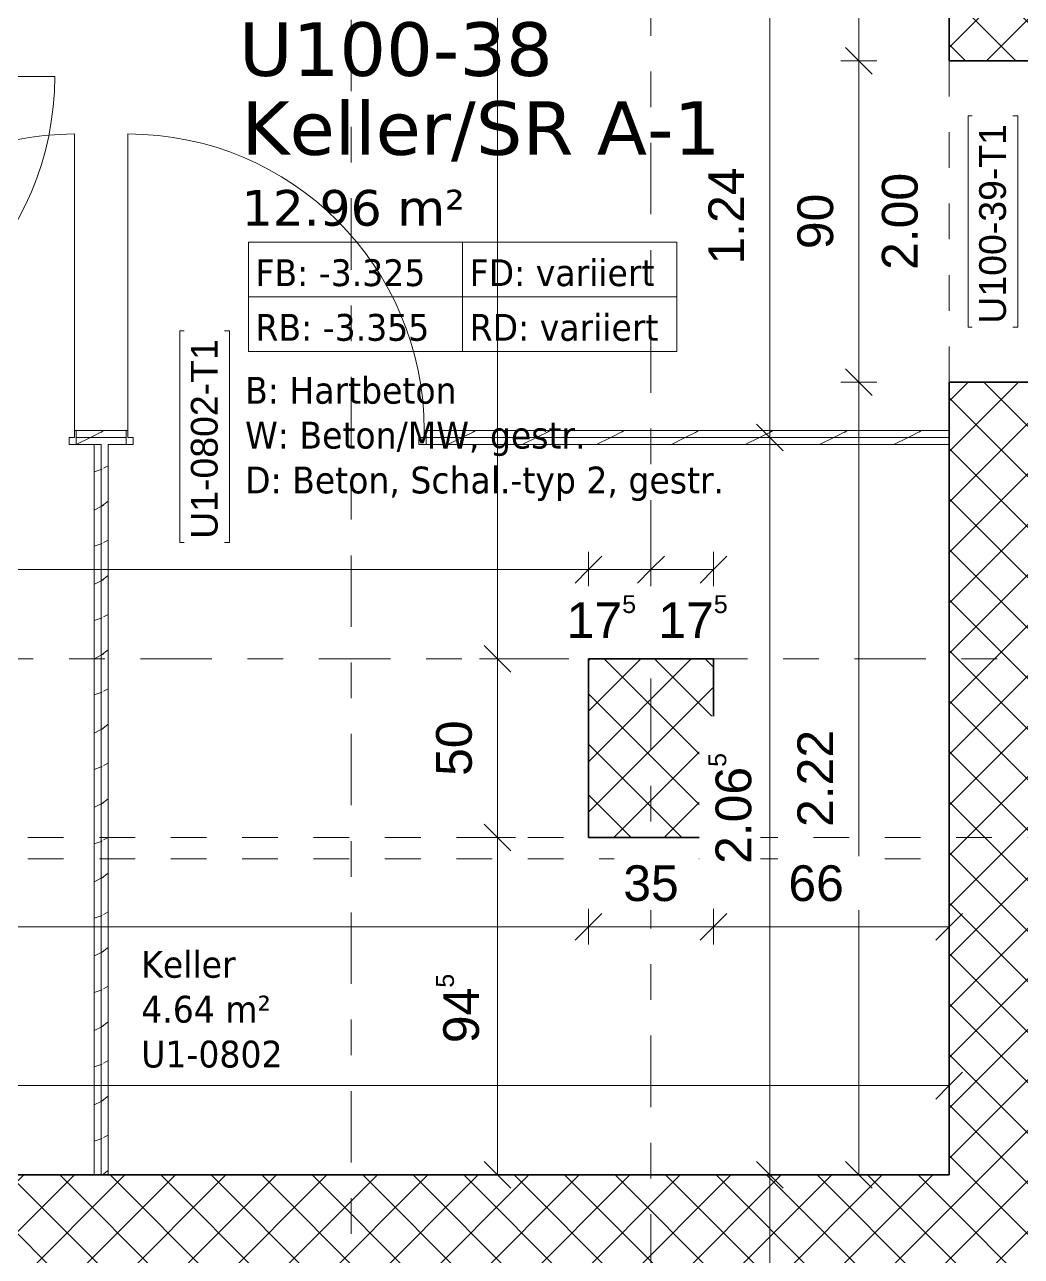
# Model space of a CAD drawing. Header units: metres. Extents: x -86 to 44, y -23 to 39.
# Drawn here: x -28.332 to -25.541, y 21.784 to 25.233 of the extents above; entities that cross this region are included whole.
import ezdxf

# ---------------------------------------------------------------- set-up
doc = ezdxf.new("R2010")
doc.units = ezdxf.units.M
for name, pattern in [('_Rasterlinie_', [0.375, 0.2, -0.05, 0.075, -0.05]), ('Strich Punkt fein', [0.2, 0.1, -0.05, 0, -0.05]), ('Strichpunkt - Fein', [0.2, 0.1, -0.05, 0, -0.05])]:
    doc.linetypes.add(name, pattern=pattern)
for name, color, linetype, lineweight in [('A-____-____-DIMS', 7, 'Continuous', 5), ('A-____-____-DIMS-50', 7, 'Continuous', 5), ('A-AREA-____-IDEN', 7, 'Continuous', 5), ('A-DOOR-____-IDEN', 7, 'Continuous', 5), ('A-DOOR-____-OTLN', 7, 'Continuous', 9), ('A-DOOR-FRAM-MCUT', 7, 'Continuous', 9), ('A-DOOR-OPNG-OTLN', 7, 'Continuous', 9), ('A-FLOR-____-OVHD', 7, 'Strichpunkt - Fein', 9), ('A-WALL-____-MCUT', 7, 'Continuous', 35), ('A-WALL-____-PATT', 7, 'Continuous', 35), ('A-WALL-FNSH-MCUT', 7, 'Continuous', 35), ('S-COLS-____-MCUT', 7, 'Continuous', 35), ('S-COLS-____-OTLN', 7, 'Continuous', 9), ('S-GRID-____-OTLN', 7, 'Continuous', 5)]:
    doc.layers.add(name, color=color, linetype=linetype, lineweight=lineweight)
doc.styles.add('Arial_1', font='arial.ttf', dxfattribs={"height": 0.1})
doc.styles.add('Arial_2', font='arial.ttf', dxfattribs={"height": 0.075})
doc.styles.add('Verdana_2', font='verdana.ttf', dxfattribs={"height": 0.1})
doc.styles.add('Verdana_3', font='verdana.ttf', dxfattribs={"width": 0.9, "height": 0.075})
doc.styles.add('Verdana_4', font='verdana.ttf', dxfattribs={"height": 0.15})
doc.dimstyles.new('Arial_2_00mm_fein', dxfattribs={"dimscale": 0.3048, "dimtxt": 0.102026, "dimasz": 0.246063, "dimexe": 0.164042, "dimexo": 0.0625, "dimgap": 0.123031, "dimtad": 1, "dimdec": 1, "dimlfac": 100, "dimrnd": 0.5, "dimdsep": 46, "dimtxsty": 'Arial_1', "dimblk1": 'OBLIQUE', "dimblk2": 'OBLIQUE', "dimsah": 1, "dimcen": 0.09, "dimazin": 0, "dimtfac": 1, "dimtdec": 4, "dimtix": 1, "dimtmove": 0, "dimatfit": 3, "dimfxl": 0.164042, "dimfxlon": 1, "dimtvp": 1, "dimtfill": 1, "dimtolj": 1, "dimtzin": 0, "dimarcsym": 2})
doc.dimstyles.new('Arial_2_00mm_fein_2', dxfattribs={"dimscale": 0.3048, "dimtxt": 0.102026, "dimasz": 0.246063, "dimexe": 0.164042, "dimexo": 0.0625, "dimgap": 0.123031, "dimtad": 1, "dimrnd": 0.005, "dimzin": 0, "dimdsep": 46, "dimtxsty": 'Arial_1', "dimblk1": 'OBLIQUE', "dimblk2": 'OBLIQUE', "dimsah": 1, "dimcen": 0.09, "dimazin": 0, "dimtfac": 1, "dimtdec": 4, "dimtix": 1, "dimtmove": 0, "dimatfit": 3, "dimfxl": 0.164042, "dimfxlon": 1, "dimtvp": 1, "dimtfill": 1, "dimtolj": 1, "dimtzin": 0, "dimarcsym": 2})
doc.dimstyles.new('SUB_Rohbau_fein', dxfattribs={"dimscale": 0.3048, "dimtxt": 0.102026, "dimasz": 0.246063, "dimexe": 0.164042, "dimexo": 0.0625, "dimgap": 0.123031, "dimtad": 1, "dimdec": 1, "dimlfac": 100, "dimrnd": 0.5, "dimdsep": 46, "dimtxsty": 'Arial_1', "dimblk1": 'OBLIQUE', "dimblk2": 'OBLIQUE', "dimsah": 1, "dimcen": 0.09, "dimazin": 0, "dimtfac": 1, "dimtdec": 4, "dimtix": 1, "dimtmove": 0, "dimatfit": 3, "dimfxl": 0.164042, "dimfxlon": 1, "dimtvp": 1, "dimtfill": 1, "dimtolj": 1, "dimtzin": 0, "dimarcsym": 2})
doc.dimstyles.new('SUB_Rohbau_fein_1', dxfattribs={"dimscale": 0.3048, "dimtxt": 0.102026, "dimasz": 0.246063, "dimexe": 0.164042, "dimexo": 0.0625, "dimgap": 0.123031, "dimtad": 1, "dimrnd": 0.005, "dimzin": 0, "dimdsep": 46, "dimtxsty": 'Arial_1', "dimblk1": 'OBLIQUE', "dimblk2": 'OBLIQUE', "dimsah": 1, "dimcen": 0.09, "dimazin": 0, "dimtfac": 1, "dimtdec": 4, "dimtix": 1, "dimtmove": 0, "dimatfit": 3, "dimfxl": 0.164042, "dimfxlon": 1, "dimtvp": 1, "dimtfill": 1, "dimtolj": 1, "dimtzin": 0, "dimarcsym": 2})
doc.dimstyles.new('SUB_Rohbau_fein_2', dxfattribs={"dimscale": 0.3048, "dimtxt": 0.102026, "dimasz": 0.246063, "dimexe": 0.164042, "dimexo": 0.0625, "dimgap": 0.123031, "dimtad": 1, "dimrnd": 0.005, "dimzin": 0, "dimdsep": 46, "dimtxsty": 'Arial_1', "dimblk1": 'OBLIQUE', "dimblk2": 'OBLIQUE', "dimsah": 1, "dimcen": 0.09, "dimazin": 0, "dimtfac": 1, "dimtdec": 4, "dimtix": 1, "dimtmove": 2, "dimatfit": 3, "dimfxl": 0.164042, "dimfxlon": 1, "dimtvp": 1, "dimtfill": 1, "dimtolj": 1, "dimtzin": 0, "dimarcsym": 2})
doc.dimstyles.new('SUB_Rohbau_fein_3', dxfattribs={"dimscale": 0.3048, "dimtxt": 0.102026, "dimasz": 0.246063, "dimexe": 0.164042, "dimexo": 0.0625, "dimgap": 0.123031, "dimtad": 1, "dimdec": 1, "dimlfac": 100, "dimrnd": 0.5, "dimdsep": 46, "dimtxsty": 'Arial_1', "dimblk1": 'OBLIQUE', "dimblk2": 'OBLIQUE', "dimsah": 1, "dimcen": 0.09, "dimazin": 0, "dimtfac": 1, "dimtdec": 4, "dimtix": 1, "dimtmove": 2, "dimatfit": 3, "dimfxl": 0.164042, "dimfxlon": 1, "dimtvp": 1, "dimtfill": 1, "dimtolj": 1, "dimtzin": 0, "dimarcsym": 2})
doc.dimstyles.new('SUB_Rohbau_fein_9', dxfattribs={"dimscale": 0.3048, "dimtxt": 0.102026, "dimasz": 0.246063, "dimexe": 0.164042, "dimexo": 0.0625, "dimgap": 0.123031, "dimtad": 1, "dimrnd": 0.005, "dimzin": 0, "dimdsep": 46, "dimtxsty": 'Arial_1', "dimblk1": 'OBLIQUE', "dimblk2": 'OBLIQUE', "dimsah": 1, "dimcen": 0.09, "dimazin": 0, "dimtfac": 1, "dimtdec": 4, "dimtix": 1, "dimtmove": 0, "dimatfit": 3, "dimfxl": 0.164042, "dimfxlon": 1, "dimtvp": 1, "dimtfill": 1, "dimtolj": 1, "dimtzin": 0, "dimarcsym": 2})
pattern_1 = [(45, (0, 0), (-0.07071068, 0.07071068), []), (135, (0, 0), (-0.07071068, -0.07071068), [])]
pattern_2 = [(216.87, (0.0833, 0.20825), (0.624749256, 0.416501116), [0.10412, -0.93712]), (206.565, (0.20825, 0.14578), (-0.20825414, -0.2082493), [0.23283, -0.23283]), (198.435, (0.20825, 0.04165), (-0.41650024, -0.20824584), [0.13171, -0.52684])]

# ---------------------------------------------------------------- blocks, each defined once
blk = doc.blocks.new('TU DF 1 - Rahmenstock - stumpf einschlagend - 800x1900 Kellerabteil-V76--01_UG_OK_FFB_AF')
at = {"layer": 'A-DOOR-FRAM-MCUT', "color": 253, "true_color": 0x999999}
for p, q in [((-0.42, 0.02), (-0.4, 0.02)), ((-0.42, -0.02), (-0.42, 0.02)), ((-0.4, 0.02), (-0.4, 0)), ((0.4, 0.02), (0.42, 0.02)), ((0.4, 0), (0.4, 0.02)), ((0.42, 0.02), (0.42, -0.02)), ((-0.415, -0.02), (-0.42, -0.02)), ((-0.415, 0), (-0.415, -0.02)), ((-0.4, 0), (-0.415, 0)), ((0.415, 0), (0.4, 0)), ((0.415, -0.02), (0.415, 0)), ((0.42, -0.02), (0.415, -0.02))]:
    blk.add_line(p, q, dxfattribs=at)
at = {"layer": 'A-DOOR-OPNG-OTLN', "color": 253, "true_color": 0x999999}
blk.add_line((0.415, -0.02), (0.415, -0.85), dxfattribs=at)
blk.add_arc((0.415, -0.02), 0.83, 180, 270, dxfattribs=at)
blk = doc.blocks.new('TU DF 1 - Rahmenstock - stumpf einschlagend - 800x1900 Kellerabteil-41621819--01_UG_OK_FFB_AF')
at = {"layer": 'A-DOOR-FRAM-MCUT', "color": 253, "true_color": 0x999999}
for p, q in [((-0.415, 0.02), (-0.42, 0.02)), ((-0.42, 0.02), (-0.42, -0.02)), ((-0.415, 0), (-0.415, 0.02)), ((-0.4, 0), (-0.415, 0)), ((-0.4, -0.02), (-0.4, 0)), ((0.415, 0), (0.4, 0)), ((0.4, 0), (0.4, -0.02)), ((0.42, 0.02), (0.415, 0.02)), ((0.415, 0.02), (0.415, 0)), ((0.42, -0.02), (0.42, 0.02)), ((-0.42, -0.02), (-0.4, -0.02)), ((0.4, -0.02), (0.42, -0.02))]:
    blk.add_line(p, q, dxfattribs=at)
at = {"layer": 'A-DOOR-OPNG-OTLN', "color": 253, "true_color": 0x999999}
blk.add_line((0.415, 0.02), (0.415, 0.85), dxfattribs=at)
blk.add_arc((0.415, 0.02), 0.83, 90, 180, dxfattribs=at)
blk = doc.blocks.new('StA_TU_HBR_1HDF - n_B_90x200-42359772--01_UG_OK_FFB_AF')
at = {"layer": 'A-DOOR-____-OTLN'}
for p, q in [((0.463, 0.197), (-0.463, 0.197)), ((-0.463, 0.197), (-0.463, 0.147)), ((0.463, 0.147), (0.463, 0.197)), ((-0.463, 0.147), (0.463, 0.147))]:
    blk.add_line(p, q, dxfattribs=at)
at = {"layer": 'A-DOOR-____-OTLN', "linetype": 'Strich Punkt fein'}
for p, q in [((-0.45, 0.125), (0.45, 0.125)), ((0.45, -0.125), (-0.45, -0.125))]:
    blk.add_line(p, q, dxfattribs=at)
at = {"layer": 'A-DOOR-FRAM-MCUT'}
for p, q in [((-0.47, 0.197), (-0.545, 0.197)), ((-0.545, 0.197), (-0.545, 0.125)), ((-0.47, 0.14), (-0.47, 0.197)), ((0.545, 0.197), (0.47, 0.197)), ((0.47, 0.197), (0.47, 0.14)), ((0.545, 0.125), (0.545, 0.197)), ((-0.45, 0.14), (-0.47, 0.14)), ((-0.45, 0.125), (-0.45, 0.14)), ((0.47, 0.14), (0.45, 0.14)), ((0.45, 0.14), (0.45, 0.125)), ((-0.545, 0.125), (-0.45, 0.125)), ((0.45, 0.125), (0.545, 0.125))]:
    blk.add_line(p, q, dxfattribs=at)
at = {"layer": 'A-DOOR-OPNG-OTLN'}
blk.add_line((-0.463, 1.123), (-0.463, 0.197), dxfattribs=at)
blk.add_arc((-0.463, 0.197), 0.926, 360, 90, dxfattribs=at)
blk = doc.blocks.new('Beschriftung_Räume-SUB - OK_varriert-31033571--01_UG_OK_FFB_AF')
at = {"layer": 'A-AREA-____-IDEN'}
for p, q in [((0, -0.01263), (0.024, -0.01263)), ((0, -0.018752), (0, -0.01263)), ((0.012, -0.01263), (0.012, -0.018752)), ((0.024, -0.01263), (0.024, -0.018752)), ((0, -0.015691), (0.024, -0.015691)), ((0.024, -0.018752), (0, -0.018752))]:
    blk.add_line(p, q, dxfattribs=at)
blk = doc.blocks.new('DIMBLOCK102--01_UG_OK_FFB_AF')
at = {"layer": 'A-____-____-DIMS-50'}
for p, q in [((-27.0079, 22.9566), (-27.0454, 22.9941)), ((-27.0079, 22.9566), (-27.0579, 22.9566)), ((-27.0079, 22.0116), (-27.0079, 22.9566)), ((-27.0079, 22.9566), (-26.9704, 22.9191)), ((-27.0079, 22.9566), (-26.9579, 22.9566)), ((-27.0079, 22.0116), (-27.0454, 22.0491)), ((-27.0079, 22.0116), (-27.0579, 22.0116)), ((-27.0079, 22.0116), (-26.9704, 21.9741)), ((-27.0079, 22.0116), (-26.9579, 22.0116))]:
    blk.add_line(p, q, dxfattribs=at)
at = {"layer": 'A-____-____-DIMS-50', "color": 0, "insert": (-27.1799, 22.3805), "char_height": 0.1, "width": 0.248525, "attachment_point": 1, "rotation": 90, "line_spacing_factor": 0.941778, "style": 'Arial_1', "bg_fill": 3, "box_fill_scale": 1.25, "bg_fill_color": 256, "bg_fill_true_color": 13158600, "bg_fill_transparency": 0}
blk.add_mtext('94\\A2\\H0.5x;\\S5^  ;\\H2x;', dxfattribs=at)
blk = doc.blocks.new('_Oblique')
at = {"color": 0, "linetype": 'ByBlock', "lineweight": -2}
blk.add_line((-0.5, -0.5), (0.5, 0.5), dxfattribs=at)
blk = doc.blocks.new('DIMBLOCK103--01_UG_OK_FFB_AF')
at = {"layer": 'A-____-____-DIMS-50'}
for p, q in [((-27.0079, 23.4566), (-27.0454, 23.4941)), ((-27.0079, 23.4566), (-27.0579, 23.4566)), ((-27.0079, 22.9566), (-27.0079, 23.4566)), ((-27.0079, 23.4566), (-26.9704, 23.4191)), ((-27.0079, 23.4566), (-26.9579, 23.4566)), ((-27.0079, 22.9566), (-27.0454, 22.9941)), ((-27.0079, 22.9566), (-27.0579, 22.9566)), ((-27.0079, 22.9566), (-26.9704, 22.9191)), ((-27.0079, 22.9566), (-26.9579, 22.9566))]:
    blk.add_line(p, q, dxfattribs=at)
at = {"layer": 'A-____-____-DIMS-50', "color": 0, "insert": (-27.1799, 23.129), "char_height": 0.1, "width": 0.186088, "attachment_point": 1, "rotation": 90, "line_spacing_factor": 0.941778, "style": 'Arial_1', "bg_fill": 3, "box_fill_scale": 1.25, "bg_fill_color": 256, "bg_fill_true_color": 13158600, "bg_fill_transparency": 0}
blk.add_mtext('50', dxfattribs=at)
blk = doc.blocks.new('DIMBLOCK104--01_UG_OK_FFB_AF')
at = {"layer": 'A-____-____-DIMS-50'}
for p, q in [((-27.0079, 28.9016), (-27.0454, 28.9391)), ((-27.0079, 28.9016), (-27.0579, 28.9016)), ((-27.0079, 23.4566), (-27.0079, 28.9016)), ((-27.0079, 28.9016), (-26.9704, 28.8641)), ((-27.0079, 28.9016), (-26.9579, 28.9016)), ((-27.0079, 23.4566), (-27.0454, 23.4941)), ((-27.0079, 23.4566), (-27.0579, 23.4566)), ((-27.0079, 23.4566), (-26.9704, 23.4191)), ((-27.0079, 23.4566), (-26.9579, 23.4566))]:
    blk.add_line(p, q, dxfattribs=at)
at = {"layer": 'A-____-____-DIMS-50', "color": 0, "insert": (-27.1799, 26.0174), "char_height": 0.1, "width": 0.388091, "attachment_point": 1, "rotation": 90, "line_spacing_factor": 0.941778, "style": 'Arial_1', "bg_fill": 3, "box_fill_scale": 1.25, "bg_fill_color": 256, "bg_fill_true_color": 13158600, "bg_fill_transparency": 0}
blk.add_mtext('5.44\\A2\\H0.5x;\\S5^  ;\\H2x;', dxfattribs=at)
blk = doc.blocks.new('DIMBLOCK108--01_UG_OK_FFB_AF')
at = {"layer": 'A-____-____-DIMS-50'}
for p, q in [((-25.9959, 28.9016), (-26.0334, 28.9391)), ((-25.9959, 28.9016), (-26.0459, 28.9016)), ((-25.9959, 28.9016), (-25.9959, 25.1316)), ((-25.9959, 28.9016), (-25.9584, 28.8641)), ((-25.9959, 28.9016), (-25.9459, 28.9016)), ((-25.9959, 25.1316), (-26.0334, 25.1691)), ((-25.9959, 25.1316), (-26.0459, 25.1316)), ((-25.9959, 25.1316), (-25.9584, 25.0941)), ((-25.9959, 25.1316), (-25.9459, 25.1316))]:
    blk.add_line(p, q, dxfattribs=at)
at = {"layer": 'A-____-____-DIMS-50', "color": 0, "insert": (-26.1679, 26.8809), "char_height": 0.1, "width": 0.325653, "attachment_point": 1, "rotation": 90, "line_spacing_factor": 0.941778, "style": 'Arial_1', "bg_fill": 3, "box_fill_scale": 1.25, "bg_fill_color": 256, "bg_fill_true_color": 13158600, "bg_fill_transparency": 0}
blk.add_mtext('3.77', dxfattribs=at)
blk = doc.blocks.new('DIMBLOCK109--01_UG_OK_FFB_AF')
at = {"layer": 'A-____-____-DIMS-50'}
for p, q in [((-25.9959, 25.1316), (-26.0334, 25.1691)), ((-25.9959, 25.1316), (-26.0459, 25.1316)), ((-25.9959, 25.1316), (-25.9959, 24.2316)), ((-25.9959, 25.1316), (-25.9584, 25.0941)), ((-25.9959, 25.1316), (-25.9459, 25.1316)), ((-25.9959, 24.2316), (-26.0334, 24.2691)), ((-25.9959, 24.2316), (-26.0459, 24.2316)), ((-25.9959, 24.2316), (-25.9584, 24.1941)), ((-25.9959, 24.2316), (-25.9459, 24.2316))]:
    blk.add_line(p, q, dxfattribs=at)
at = {"layer": 'A-____-____-DIMS-50', "color": 0, "char_height": 0.1, "attachment_point": 1, "rotation": 90, "line_spacing_factor": 0.941778, "style": 'Arial_1', "bg_fill": 3, "box_fill_scale": 1.25, "bg_fill_color": 256, "bg_fill_true_color": 13158600, "bg_fill_transparency": 0}
for s, insert, width in [('2.00', (-25.9313, 24.5459), 0.325653), ('90', (-26.1679, 24.604), 0.186088)]:
    blk.add_mtext(s, dxfattribs=dict(at, insert=insert, width=width))
blk = doc.blocks.new('DIMBLOCK110--01_UG_OK_FFB_AF')
at = {"layer": 'A-____-____-DIMS-50'}
for p, q in [((-25.9959, 24.2316), (-26.0334, 24.2691)), ((-25.9959, 24.2316), (-26.0459, 24.2316)), ((-25.9959, 24.2316), (-25.9959, 22.0116)), ((-25.9959, 24.2316), (-25.9584, 24.1941)), ((-25.9959, 24.2316), (-25.9459, 24.2316)), ((-25.9959, 22.0116), (-26.0334, 22.0491)), ((-25.9959, 22.0116), (-26.0459, 22.0116)), ((-25.9959, 22.0116), (-25.9584, 21.9741)), ((-25.9959, 22.0116), (-25.9459, 22.0116))]:
    blk.add_line(p, q, dxfattribs=at)
at = {"layer": 'A-____-____-DIMS-50', "color": 0, "insert": (-26.1679, 22.9859), "char_height": 0.1, "width": 0.325653, "attachment_point": 1, "rotation": 90, "line_spacing_factor": 0.941778, "style": 'Arial_1', "bg_fill": 3, "box_fill_scale": 1.25, "bg_fill_color": 256, "bg_fill_true_color": 13158600, "bg_fill_transparency": 0}
blk.add_mtext('2.22', dxfattribs=at)
blk = doc.blocks.new('DIMBLOCK113--01_UG_OK_FFB_AF')
at = {"layer": 'A-____-____-DIMS-50'}
for p, q in [((-30.923, 22.7066), (-30.923, 22.7566)), ((-30.923, 22.7066), (-30.8855, 22.7441)), ((-26.753, 22.7066), (-26.753, 22.7566)), ((-26.753, 22.7066), (-26.7155, 22.7441)), ((-30.923, 22.7066), (-30.9605, 22.6691)), ((-30.923, 22.7066), (-26.753, 22.7066)), ((-30.923, 22.7066), (-30.923, 22.6566)), ((-26.753, 22.7066), (-26.7905, 22.6691)), ((-26.753, 22.7066), (-26.753, 22.6566))]:
    blk.add_line(p, q, dxfattribs=at)
at = {"layer": 'A-____-____-DIMS-50', "color": 0, "insert": (-29.1704, 22.8786), "char_height": 0.1, "width": 0.325653, "attachment_point": 1, "line_spacing_factor": 0.941778, "style": 'Arial_1', "bg_fill": 3, "box_fill_scale": 1.25, "bg_fill_color": 256, "bg_fill_true_color": 13158600, "bg_fill_transparency": 0}
blk.add_mtext('4.17', dxfattribs=at)
blk = doc.blocks.new('DIMBLOCK114--01_UG_OK_FFB_AF')
at = {"layer": 'A-____-____-DIMS-50'}
for p, q in [((-26.753, 22.7066), (-26.753, 22.7566)), ((-26.753, 22.7066), (-26.7155, 22.7441)), ((-26.403, 22.7066), (-26.403, 22.7566)), ((-26.403, 22.7066), (-26.3655, 22.7441)), ((-26.753, 22.7066), (-26.7905, 22.6691)), ((-26.753, 22.7066), (-26.403, 22.7066)), ((-26.753, 22.7066), (-26.753, 22.6566)), ((-26.403, 22.7066), (-26.4405, 22.6691)), ((-26.403, 22.7066), (-26.403, 22.6566))]:
    blk.add_line(p, q, dxfattribs=at)
at = {"layer": 'A-____-____-DIMS-50', "color": 0, "insert": (-26.6556, 22.8786), "char_height": 0.1, "width": 0.186088, "attachment_point": 1, "line_spacing_factor": 0.941778, "style": 'Arial_1', "bg_fill": 3, "box_fill_scale": 1.25, "bg_fill_color": 256, "bg_fill_true_color": 13158600, "bg_fill_transparency": 0}
blk.add_mtext('35', dxfattribs=at)
blk = doc.blocks.new('DIMBLOCK115--01_UG_OK_FFB_AF')
at = {"layer": 'A-____-____-DIMS-50'}
for p, q in [((-26.403, 22.7066), (-26.403, 22.7566)), ((-26.403, 22.7066), (-26.3655, 22.7441)), ((-25.743, 22.7066), (-25.743, 22.7566)), ((-25.743, 22.7066), (-25.7055, 22.7441)), ((-26.403, 22.7066), (-26.4405, 22.6691)), ((-26.403, 22.7066), (-25.743, 22.7066)), ((-26.403, 22.7066), (-26.403, 22.6566)), ((-25.743, 22.7066), (-25.7805, 22.6691)), ((-25.743, 22.7066), (-25.743, 22.6566))]:
    blk.add_line(p, q, dxfattribs=at)
at = {"layer": 'A-____-____-DIMS-50', "color": 0, "insert": (-26.1932, 22.8786), "char_height": 0.1, "width": 0.186088, "attachment_point": 1, "line_spacing_factor": 0.941778, "style": 'Arial_1', "bg_fill": 3, "box_fill_scale": 1.25, "bg_fill_color": 256, "bg_fill_true_color": 13158600, "bg_fill_transparency": 0}
blk.add_mtext('66', dxfattribs=at)
blk = doc.blocks.new('DIMBLOCK116--01_UG_OK_FFB_AF')
at = {"layer": 'A-____-____-DIMS-50'}
for p, q in [((-32.408, 22.2616), (-32.408, 22.3116)), ((-32.408, 22.2616), (-32.3705, 22.2991)), ((-25.743, 22.2616), (-25.743, 22.3116)), ((-25.743, 22.2616), (-25.7055, 22.2991)), ((-32.408, 22.2616), (-32.4455, 22.2241)), ((-32.408, 22.2616), (-25.743, 22.2616)), ((-32.408, 22.2616), (-32.408, 22.2116)), ((-25.743, 22.2616), (-25.7805, 22.2241)), ((-25.743, 22.2616), (-25.743, 22.2116))]:
    blk.add_line(p, q, dxfattribs=at)
at = {"layer": 'A-____-____-DIMS-50', "color": 0, "insert": (-29.2372, 22.4336), "char_height": 0.1, "width": 0.388091, "attachment_point": 1, "line_spacing_factor": 0.941778, "style": 'Arial_1', "bg_fill": 3, "box_fill_scale": 1.25, "bg_fill_color": 256, "bg_fill_true_color": 13158600, "bg_fill_transparency": 0}
blk.add_mtext('6.66\\A2\\H0.5x;\\S5^  ;\\H2x;', dxfattribs=at)
blk = doc.blocks.new('DIMBLOCK1708--01_UG_OK_FFB_AF')
at = {"layer": 'A-____-____-DIMS-50'}
for p, q in [((-26.2451, 25.3166), (-26.2826, 25.3541)), ((-26.2451, 25.3166), (-26.2951, 25.3166)), ((-26.2451, 25.3166), (-26.2451, 24.0766)), ((-26.2451, 25.3166), (-26.2076, 25.2791)), ((-26.2451, 25.3166), (-26.1951, 25.3166)), ((-26.2451, 24.0766), (-26.2826, 24.1141)), ((-26.2451, 24.0766), (-26.2951, 24.0766)), ((-26.2451, 24.0766), (-26.2076, 24.0391)), ((-26.2451, 24.0766), (-26.1951, 24.0766))]:
    blk.add_line(p, q, dxfattribs=at)
at = {"layer": 'A-____-____-DIMS-50', "color": 0, "insert": (-26.4172, 24.5609), "char_height": 0.1, "width": 0.325653, "attachment_point": 1, "rotation": 90, "line_spacing_factor": 0.941778, "style": 'Arial_1', "bg_fill": 3, "box_fill_scale": 1.25, "bg_fill_color": 256, "bg_fill_true_color": 13158600, "bg_fill_transparency": 0}
blk.add_mtext('1.24', dxfattribs=at)
blk = doc.blocks.new('DIMBLOCK1709--01_UG_OK_FFB_AF')
at = {"layer": 'A-____-____-DIMS-50'}
for p, q in [((-26.2451, 24.0766), (-26.2826, 24.1141)), ((-26.2451, 24.0766), (-26.2951, 24.0766)), ((-26.2451, 24.0766), (-26.2451, 22.0116)), ((-26.2451, 24.0766), (-26.2076, 24.0391)), ((-26.2451, 24.0766), (-26.1951, 24.0766)), ((-26.2451, 22.0116), (-26.2826, 22.0491)), ((-26.2451, 22.0116), (-26.2951, 22.0116)), ((-26.2451, 22.0116), (-26.2076, 21.9741)), ((-26.2451, 22.0116), (-26.1951, 22.0116))]:
    blk.add_line(p, q, dxfattribs=at)
at = {"layer": 'A-____-____-DIMS-50', "color": 0, "insert": (-26.4172, 22.8824), "char_height": 0.1, "width": 0.388091, "attachment_point": 1, "rotation": 90, "line_spacing_factor": 0.941778, "style": 'Arial_1', "bg_fill": 3, "box_fill_scale": 1.25, "bg_fill_color": 256, "bg_fill_true_color": 13158600, "bg_fill_transparency": 0}
blk.add_mtext('2.06\\A2\\H0.5x;\\S5^  ;\\H2x;', dxfattribs=at)
blk = doc.blocks.new('DIMBLOCK1710--01_UG_OK_FFB_AF')
at = {"layer": 'A-____-____-DIMS-50'}
for p, q in [((-26.2451, 22.0116), (-26.2826, 22.0491)), ((-26.2451, 22.0116), (-26.2951, 22.0116)), ((-26.2451, 22.0116), (-26.2451, 19.6916)), ((-26.2451, 22.0116), (-26.2076, 21.9741)), ((-26.2451, 22.0116), (-26.1951, 22.0116)), ((-26.2451, 19.6916), (-26.2826, 19.7291)), ((-26.2451, 19.6916), (-26.2951, 19.6916)), ((-26.2451, 19.6916), (-26.2076, 19.6541)), ((-26.2451, 19.6916), (-26.1951, 19.6916))]:
    blk.add_line(p, q, dxfattribs=at)
at = {"layer": 'A-____-____-DIMS-50', "color": 0, "insert": (-26.4172, 20.7718), "char_height": 0.1, "width": 0.325653, "attachment_point": 1, "rotation": 90, "line_spacing_factor": 0.941778, "style": 'Arial_1', "bg_fill": 3, "box_fill_scale": 1.25, "bg_fill_color": 256, "bg_fill_true_color": 13158600, "bg_fill_transparency": 0}
blk.add_mtext('2.32', dxfattribs=at)
blk = doc.blocks.new('DIMBLOCK1987--01_UG_OK_FFB_AF')
at = {"layer": 'A-____-____-DIMS-50'}
for p, q in [((-30.923, 23.7066), (-30.923, 23.7566)), ((-30.923, 23.7066), (-30.8855, 23.7441)), ((-26.753, 23.7066), (-26.753, 23.7566)), ((-26.753, 23.7066), (-26.7155, 23.7441)), ((-30.923, 23.7066), (-30.9605, 23.6691)), ((-30.923, 23.7066), (-26.753, 23.7066)), ((-30.923, 23.7066), (-30.923, 23.6566)), ((-26.753, 23.7066), (-26.7905, 23.6691)), ((-26.753, 23.7066), (-26.753, 23.6566))]:
    blk.add_line(p, q, dxfattribs=at)
at = {"layer": 'A-____-____-DIMS-50', "color": 0, "insert": (-28.9737, 23.8786), "char_height": 0.1, "width": 0.325653, "attachment_point": 1, "line_spacing_factor": 0.941778, "style": 'Arial_1', "bg_fill": 3, "box_fill_scale": 1.25, "bg_fill_color": 256, "bg_fill_true_color": 13158600, "bg_fill_transparency": 0}
blk.add_mtext('4.17', dxfattribs=at)
blk = doc.blocks.new('DIMBLOCK1988--01_UG_OK_FFB_AF')
at = {"layer": 'A-____-____-DIMS-50'}
for p, q in [((-26.753, 23.7066), (-26.753, 23.7566)), ((-26.753, 23.7066), (-26.7155, 23.7441)), ((-26.578, 23.7066), (-26.578, 23.7566)), ((-26.578, 23.7066), (-26.5405, 23.7441)), ((-26.753, 23.7066), (-26.7905, 23.6691)), ((-26.753, 23.7066), (-26.578, 23.7066)), ((-26.753, 23.7066), (-26.753, 23.6566)), ((-26.578, 23.7066), (-26.6155, 23.6691)), ((-26.578, 23.7066), (-26.578, 23.6566))]:
    blk.add_line(p, q, dxfattribs=at)
at = {"layer": 'A-____-____-DIMS-50', "color": 0, "insert": (-26.8141, 23.6351), "char_height": 0.1, "width": 0.248525, "attachment_point": 1, "line_spacing_factor": 0.941778, "style": 'Arial_1', "bg_fill": 3, "box_fill_scale": 1.25, "bg_fill_color": 256, "bg_fill_true_color": 13158600, "bg_fill_transparency": 0}
blk.add_mtext('17\\A2\\H0.5x;\\S5^  ;\\H2x;', dxfattribs=at)
blk = doc.blocks.new('DIMBLOCK1989--01_UG_OK_FFB_AF')
at = {"layer": 'A-____-____-DIMS-50'}
for p, q in [((-26.578, 23.7066), (-26.578, 23.7566)), ((-26.578, 23.7066), (-26.5405, 23.7441)), ((-26.403, 23.7066), (-26.403, 23.7566)), ((-26.403, 23.7066), (-26.3655, 23.7441)), ((-26.578, 23.7066), (-26.6155, 23.6691)), ((-26.578, 23.7066), (-26.403, 23.7066)), ((-26.578, 23.7066), (-26.578, 23.6566)), ((-26.403, 23.7066), (-26.4405, 23.6691)), ((-26.403, 23.7066), (-26.403, 23.6566))]:
    blk.add_line(p, q, dxfattribs=at)
at = {"layer": 'A-____-____-DIMS-50', "color": 0, "insert": (-26.5575, 23.6351), "char_height": 0.1, "width": 0.248525, "attachment_point": 1, "line_spacing_factor": 0.941778, "style": 'Arial_1', "bg_fill": 3, "box_fill_scale": 1.25, "bg_fill_color": 256, "bg_fill_true_color": 13158600, "bg_fill_transparency": 0}
blk.add_mtext('17\\A2\\H0.5x;\\S5^  ;\\H2x;', dxfattribs=at)

msp = doc.modelspace()

# ---------------------------------------------------------------- hatches: boundary and pattern name
at = {"layer": 'A-WALL-____-PATT', "lineweight": 9}
h = msp.add_hatch(dxfattribs=at)
h.set_pattern_fill('FP_1', color=256, style=0, pattern_type=2)
h.set_pattern_definition(pattern_1)
h.paths.add_polyline_path([(-25.493, 21.7116), (-25.493, 24.2316), (-25.743, 24.2316), (-25.743, 21.7116)])
h.paths.add_polyline_path([(-25.743, 25.1316), (-25.493, 25.1316), (-25.493, 29.8016), (-25.743, 29.8016), (-25.743, 25.1871)])
at = {"layer": 'A-WALL-____-PATT', "lineweight": 9, "true_color": 0xc3b7ad}
h = msp.add_hatch(dxfattribs=at)
h.set_pattern_fill('FP_4', color=9, style=0, pattern_type=2)
h.set_pattern_definition(pattern_2)
h.paths.add_polyline_path([(-26.1, 24.0766), (-25.743, 24.0766), (-25.743, 24.0966), (-27.208, 24.0966), (-27.208, 24.0766), (-26.3792, 24.0766)])
h.paths.add_polyline_path([(-28.048, 24.0766), (-28.048, 24.0966), (-28.188, 24.0966), (-28.188, 24.0766), (-28.0682, 24.0766)])
h.paths.add_polyline_path([(-29.028, 24.0766), (-29.028, 24.0966), (-29.078, 24.0966), (-29.078, 24.0766)])
h = msp.add_hatch(dxfattribs=at)
h.set_pattern_fill('FP_4', color=9, style=0, pattern_type=2)
h.set_pattern_definition(pattern_2)
h.paths.add_polyline_path([(-27.208, 24.0566), (-25.743, 24.0566), (-25.743, 24.0766), (-27.208, 24.0766)])
h.paths.add_polyline_path([(-28.138, 24.0566), (-28.048, 24.0566), (-28.048, 24.0766), (-28.188, 24.0766), (-28.188, 24.0566)])
h.paths.add_polyline_path([(-29.0675, 24.0566), (-29.028, 24.0566), (-29.028, 24.0766), (-29.078, 24.0766), (-29.078, 24.0566)])
h = msp.add_hatch(dxfattribs=at)
h.set_pattern_fill('FP_4', color=9, style=0, pattern_type=2)
h.set_pattern_definition(pattern_2)
h.paths.add_polyline_path([(-28.138, 22.0116), (-28.118, 22.0116), (-28.118, 24.0566), (-28.138, 24.0566), (-28.138, 22.0224)])
h = msp.add_hatch(dxfattribs=at)
h.set_pattern_fill('FP_4', color=9, style=0, pattern_type=2)
h.set_pattern_definition(pattern_2)
h.paths.add_polyline_path([(-28.098, 22.0116), (-28.098, 24.0566), (-28.118, 24.0566), (-28.118, 22.0116)])
at = {"layer": 'A-WALL-____-PATT', "lineweight": 9}
h = msp.add_hatch(dxfattribs=at)
h.set_pattern_fill('FP_1', color=256, style=0, pattern_type=2)
h.set_pattern_definition(pattern_1)
h.paths.add_polyline_path([(-25.743, 21.7116), (-25.743, 22.0116), (-32.408, 22.0116), (-32.408, 21.7116), (-25.793, 21.7116)])
at = {"layer": 'S-COLS-____-OTLN'}
h = msp.add_hatch(dxfattribs=at)
h.set_pattern_fill('FP_1', color=256, style=0, pattern_type=2)
h.set_pattern_definition(pattern_1)
h.paths.add_polyline_path([(-26.753, 22.9566), (-26.403, 22.9566), (-26.403, 23.4566), (-26.753, 23.4566), (-26.753, 23.1566)])

# ---------------------------------------------------------------- linework, layer by layer
at = {"layer": 'A-DOOR-____-IDEN', "flags": 128}
msp.add_lwpolyline([(-25.6898, 24.3855), (-25.6898, 24.9775), (-25.5508, 24.9775), (-25.5508, 24.3855)], close=True, dxfattribs=at)
at = {"layer": 'A-FLOR-____-OVHD'}
for p, q in [((-30.923, 22.9566), (-3.803, 22.9566)), ((-30.923, 22.8966), (-25.743, 22.8966))]:
    msp.add_line(p, q, dxfattribs=at)
at = {"layer": 'A-WALL-____-MCUT'}
for p, q in [((-25.743, 28.9016), (-25.743, 25.1316)), ((-25.743, 25.1316), (-25.493, 25.1316)), ((-25.493, 24.2316), (-25.743, 24.2316)), ((-25.743, 24.2316), (-25.743, 22.0116)), ((-25.743, 22.0116), (-32.408, 22.0116))]:
    msp.add_line(p, q, dxfattribs=at)
at = {"layer": 'A-WALL-____-MCUT', "color": 253, "lineweight": 9, "true_color": 0x999999}
for p, q in [((-28.048, 24.0766), (-28.188, 24.0766)), ((-25.743, 24.0766), (-27.208, 24.0766)), ((-28.118, 24.0566), (-28.138, 24.0566)), ((-28.118, 22.0116), (-28.118, 24.0566))]:
    msp.add_line(p, q, dxfattribs=at)
at = {"layer": 'A-WALL-FNSH-MCUT', "color": 253, "lineweight": 9, "true_color": 0x999999}
for p, q in [((-28.048, 24.0966), (-28.188, 24.0966)), ((-28.188, 24.0966), (-28.188, 24.0566)), ((-28.048, 24.0566), (-28.048, 24.0966)), ((-25.743, 24.0966), (-27.208, 24.0966)), ((-27.208, 24.0966), (-27.208, 24.0566)), ((-28.188, 24.0566), (-28.138, 24.0566)), ((-28.138, 24.0566), (-28.138, 22.0116)), ((-28.098, 24.0566), (-28.048, 24.0566)), ((-28.098, 22.0116), (-28.098, 24.0566)), ((-27.208, 24.0566), (-25.743, 24.0566))]:
    msp.add_line(p, q, dxfattribs=at)
at = {"layer": 'S-COLS-____-MCUT'}
for p, q in [((-26.403, 23.4566), (-26.753, 23.4566)), ((-26.753, 23.4566), (-26.753, 22.9566)), ((-26.403, 22.9566), (-26.403, 23.4566)), ((-26.753, 22.9566), (-26.403, 22.9566))]:
    msp.add_line(p, q, dxfattribs=at)
at = {"layer": 'S-GRID-____-OTLN', "color": 8, "linetype": '_Rasterlinie_', "true_color": 0x808080}
for p, q in [((-26.578, 35.9016), (-26.578, 15.5711)), ((-27.418, -3.9534), (-27.418, 34.9016)), ((-33.508, 23.4566), (28.7515, 23.4566))]:
    msp.add_line(p, q, dxfattribs=at)

# ---------------------------------------------------------------- block references
at = {"layer": 'A-AREA-____-IDEN', "xscale": 49.99999999999998, "yscale": 49.99999999999998, "zscale": 49.99999999999998}
msp.add_blockref('Beschriftung_Räume-SUB - OK_varriert-31033571--01_UG_OK_FFB_AF', (-27.7055, 25.2551), dxfattribs=at)
at = {"layer": 'A-DOOR-____-OTLN', "rotation": 269.9999999999988}
msp.add_blockref('StA_TU_HBR_1HDF - n_B_90x200-42359772--01_UG_OK_FFB_AF', (-25.618, 24.6816), dxfattribs=at)
at = {"layer": 'A-DOOR-____-OTLN', "color": 253, "true_color": 0x999999}
for p, rotation in [((-29.098, 24.6728), 90.0000000000001), ((-27.628, 24.0766), 180)]:
    msp.add_blockref('TU DF 1 - Rahmenstock - stumpf einschlagend - 800x1900 Kellerabteil-V76--01_UG_OK_FFB_AF', p, dxfattribs=dict(at, rotation=rotation))
msp.add_blockref('TU DF 1 - Rahmenstock - stumpf einschlagend - 800x1900 Kellerabteil-41621819--01_UG_OK_FFB_AF', (-28.608, 24.0766), dxfattribs=at)

# ---------------------------------------------------------------- texts
at = {"layer": 'A-AREA-____-IDEN', "attachment_point": 1}
for s, insert, char_height, width, style in [('U100-38', (-27.7323, 25.2394), 0.15, 1.074261, 'Verdana_4'), ('Keller/SR A-1', (-27.7251, 25.0183), 0.15, 1.675527, 'Verdana_4'), ('12.96 m²', (-27.7247, 24.7698), 0.1, 0.817721, 'Verdana_2'), ('FB: -3.325', (-27.6859, 24.5757), 0.075, 0.624114, 'Verdana_3'), ('FD: variiert', (-27.0859, 24.5757), 0.075, 0.667405, 'Verdana_3'), ('RB: -3.355', (-27.6859, 24.4226), 0.075, 0.638544, 'Verdana_3'), ('RD: variiert', (-27.0859, 24.4226), 0.075, 0.681835, 'Verdana_3'), ('B: Hartbeton', (-27.7148, 24.2464), 0.075, 0.753987, 'Verdana_3'), ('W: Beton/MW, gestr.', (-27.7148, 24.1207), 0.075, 1.237405, 'Verdana_3'), ('D: Beton, Schal.-typ 2, gestr.', (-27.7148, 23.9951), 0.075, 1.73886, 'Verdana_3')]:
    msp.add_mtext(s, dxfattribs=dict(at, insert=insert, char_height=char_height, width=width, style=style))
at = {"layer": 'A-AREA-____-IDEN', "color": 8, "true_color": 0x808080, "char_height": 0.075, "attachment_point": 1, "style": 'Verdana_3'}
for s, insert, width in [('Keller', (-28.0057, 22.6389), 0.331899), ('4.64 m²', (-28.0057, 22.5132), 0.472595), ('U1-0802', (-28.0057, 22.3875), 0.497848)]:
    msp.add_mtext(s, dxfattribs=dict(at, insert=insert, width=width))

# ---------------------------------------------------------------- dimensions: what is measured, and where the dimension line sits
at = {"layer": 'A-____-____-DIMS'}
dim = msp.add_linear_dim(base=(-25.9959, 25.1316), p1=(-25.9459, 28.9016), p2=(-25.9459, 25.1316), angle=90, dimstyle='Arial_2_00mm_fein_2', override={"dimpost": '<>', "dimfxl": 3.769996}, dxfattribs=at)
dim.commit()
dim.dimension.update_dxf_attribs({"geometry": 'DIMBLOCK108--01_UG_OK_FFB_AF', "text_midpoint": (-26.0845, 27.0166)})

# ---------------------------------------------------------------- next in the draw order: texts
at = {"layer": 'A-DOOR-____-IDEN', "insert": (-25.6589, 24.3955), "char_height": 0.075, "width": 0.689451, "attachment_point": 1, "rotation": 90, "style": 'Arial_2', "bg_fill": 3, "box_fill_scale": 1.25, "bg_fill_color": 256, "bg_fill_true_color": 13158600, "bg_fill_transparency": 0}
msp.add_mtext('U100-39-T1', dxfattribs=at)

# ---------------------------------------------------------------- next in the draw order: dimensions: what is measured, and where the dimension line sits
at = {"layer": 'A-____-____-DIMS'}
for base, p1, p2, text, dimstyle, override, picture, middle in [((-25.9959, 24.2316), (-25.9459, 25.1316), (-25.9459, 24.2316), '<>\\X2.00', 'Arial_2_00mm_fein', {"dimpost": '<>', "dimfxl": 0.9}, 'DIMBLOCK109--01_UG_OK_FFB_AF', (-25.9959, 24.6816)), ((-27.0079, 22.9566), (-27.0579, 22.0116), (-26.9579, 22.9566), '\\A1;94\\Q;{\\A1;{\\H0.5x;\\S5^ ;}}', 'SUB_Rohbau_fein', {"dimpost": '<>', "dimfxl": 0.950281}, 'DIMBLOCK102--01_UG_OK_FFB_AF', (-27.0965, 22.4841))]:
    dim = msp.add_linear_dim(base=base, p1=p1, p2=p2, angle=90, text=text, dimstyle=dimstyle, override=override, dxfattribs=at)
    dim.commit()
    dim.dimension.update_dxf_attribs({"geometry": picture, "text_midpoint": middle})

# ---------------------------------------------------------------- next in the draw order: dimensions: what is measured, and where the dimension line sits
for base, p1, p2, dimstyle, override, picture, middle in [((-25.9959, 22.0116), (-25.9459, 24.2316), (-25.9459, 22.0116), 'Arial_2_00mm_fein_2', {"dimpost": '<>', "dimfxl": 2.220004}, 'DIMBLOCK110--01_UG_OK_FFB_AF', (-26.0836, 23.1216)), ((-27.0079, 23.4566), (-26.9579, 22.9566), (-26.9579, 23.4566), 'SUB_Rohbau_fein', {"dimpost": '<>', "dimfxl": 0.5}, 'DIMBLOCK103--01_UG_OK_FFB_AF', (-27.0965, 23.2066))]:
    dim = msp.add_linear_dim(base=base, p1=p1, p2=p2, angle=90, dimstyle=dimstyle, override=override, dxfattribs=at)
    dim.commit()
    dim.dimension.update_dxf_attribs({"geometry": picture, "text_midpoint": middle})

# ---------------------------------------------------------------- next in the draw order: dimensions: what is measured, and where the dimension line sits
dim = msp.add_linear_dim(base=(-27.0079, 28.9016), p1=(-26.9579, 23.4566), p2=(-26.9579, 28.9016), angle=90, text='\\A1;5.44\\Q;{\\A1;{\\H0.5x;\\S5^ ;}}', dimstyle='SUB_Rohbau_fein_1', override={"dimpost": '<>', "dimfxl": 5.444996}, dxfattribs=at)
dim.commit()
dim.dimension.update_dxf_attribs({"geometry": 'DIMBLOCK104--01_UG_OK_FFB_AF', "text_midpoint": (-27.0963, 26.1791)})
dim = msp.add_linear_dim(base=(-26.2451, 24.0766), p1=(-26.1951, 25.3166), p2=(-26.1951, 24.0766), angle=90, dimstyle='SUB_Rohbau_fein_9', override={"dimpost": '<>', "dimfxl": 1.24}, dxfattribs=at)
dim.commit()
dim.dimension.update_dxf_attribs({"geometry": 'DIMBLOCK1708--01_UG_OK_FFB_AF', "text_midpoint": (-26.3328, 24.6966)})
dim = msp.add_linear_dim(base=(-26.753, 22.7066), p1=(-30.923, 22.7566), p2=(-26.753, 22.7566), dimstyle='SUB_Rohbau_fein_2', override={"dimpost": '<>', "dimfxl": 4.17}, dxfattribs=at)
dim.commit()
dim.dimension.update_dxf_attribs({"geometry": 'DIMBLOCK113--01_UG_OK_FFB_AF', "text_midpoint": (-29.0075, 22.8119), "dimtype": 160})
dim = msp.add_linear_dim(base=(-25.743, 22.2616), p1=(-32.408, 22.3116), p2=(-25.743, 22.3116), text='\\A1;6.66\\Q;{\\A1;{\\H0.5x;\\S5^ ;}}', dimstyle='SUB_Rohbau_fein_1', override={"dimpost": '<>', "dimfxl": 6.665}, dxfattribs=at)
dim.commit()
dim.dimension.update_dxf_attribs({"geometry": 'DIMBLOCK116--01_UG_OK_FFB_AF', "text_midpoint": (-29.0755, 22.3501)})

# ---------------------------------------------------------------- next in the draw order: dimensions: what is measured, and where the dimension line sits
for base, p1, p2, dimstyle, override, picture, middle in [((-26.753, 23.7066), (-30.923, 23.6566), (-26.753, 23.6566), 'SUB_Rohbau_fein_9', {"dimpost": '<>', "dimfxl": 4.17}, 'DIMBLOCK1987--01_UG_OK_FFB_AF', (-28.838, 23.7943)), ((-26.403, 22.7066), (-26.753, 22.7566), (-26.403, 22.7566), 'SUB_Rohbau_fein', {"dimpost": '<>', "dimfxl": 0.35}, 'DIMBLOCK114--01_UG_OK_FFB_AF', (-26.578, 22.7952))]:
    dim = msp.add_linear_dim(base=base, p1=p1, p2=p2, dimstyle=dimstyle, override=override, dxfattribs=at)
    dim.commit()
    dim.dimension.update_dxf_attribs({"geometry": picture, "text_midpoint": middle})

# ---------------------------------------------------------------- next in the draw order: linework, layer by layer
at = {"layer": 'A-DOOR-____-IDEN', "flags": 128}
msp.add_lwpolyline([(-27.8976, 23.7829), (-27.8976, 24.3749), (-27.7586, 24.3749), (-27.7586, 23.7829)], close=True, dxfattribs=at)

# ---------------------------------------------------------------- next in the draw order: dimensions: what is measured, and where the dimension line sits
at = {"layer": 'A-____-____-DIMS'}
dim = msp.add_linear_dim(base=(-26.578, 23.7066), p1=(-26.753, 23.6566), p2=(-26.578, 23.7566), text='\\A1;17\\Q;{\\A1;{\\H0.5x;\\S5^ ;}}', dimstyle='SUB_Rohbau_fein_3', override={"dimpost": '<>', "dimfxl": 0.201556}, dxfattribs=at)
dim.commit()
dim.dimension.update_dxf_attribs({"geometry": 'DIMBLOCK1988--01_UG_OK_FFB_AF', "text_midpoint": (-26.6898, 23.5685), "dimtype": 160})
dim = msp.add_linear_dim(base=(-25.743, 22.7066), p1=(-26.403, 22.7566), p2=(-25.743, 22.7566), dimstyle='SUB_Rohbau_fein_3', override={"dimpost": '<>', "dimfxl": 0.66}, dxfattribs=at)
dim.commit()
dim.dimension.update_dxf_attribs({"geometry": 'DIMBLOCK115--01_UG_OK_FFB_AF', "text_midpoint": (-26.1002, 22.8119), "dimtype": 160})

# ---------------------------------------------------------------- next in the draw order: texts
at = {"layer": 'A-DOOR-____-IDEN', "insert": (-27.8667, 23.7929), "char_height": 0.075, "width": 0.689451, "attachment_point": 1, "rotation": 90, "style": 'Arial_2', "bg_fill": 3, "box_fill_scale": 1.25, "bg_fill_color": 256, "bg_fill_true_color": 13158600, "bg_fill_transparency": 0}
msp.add_mtext('U1-0802-T1', dxfattribs=at)

# ---------------------------------------------------------------- next in the draw order: dimensions: what is measured, and where the dimension line sits
at = {"layer": 'A-____-____-DIMS'}
dim = msp.add_linear_dim(base=(-26.2451, 22.0116), p1=(-26.1951, 24.0766), p2=(-26.1951, 22.0116), angle=90, text='\\A1;2.06\\Q;{\\A1;{\\H0.5x;\\S5^ ;}}', dimstyle='SUB_Rohbau_fein_9', override={"dimpost": '<>', "dimfxl": 2.065004}, dxfattribs=at)
dim.commit()
dim.dimension.update_dxf_attribs({"geometry": 'DIMBLOCK1709--01_UG_OK_FFB_AF', "text_midpoint": (-26.3337, 23.0441)})

# ---------------------------------------------------------------- next in the draw order: dimensions: what is measured, and where the dimension line sits
dim = msp.add_linear_dim(base=(-26.403, 23.7066), p1=(-26.578, 23.7566), p2=(-26.403, 23.6566), text='\\A1;17\\Q;{\\A1;{\\H0.5x;\\S5^ ;}}', dimstyle='SUB_Rohbau_fein_3', override={"dimpost": '<>', "dimfxl": 0.201556}, dxfattribs=at)
dim.commit()
dim.dimension.update_dxf_attribs({"geometry": 'DIMBLOCK1989--01_UG_OK_FFB_AF', "text_midpoint": (-26.4333, 23.5685), "dimtype": 160})
dim = msp.add_linear_dim(base=(-26.2451, 19.6916), p1=(-26.1951, 22.0116), p2=(-26.1951, 19.6916), angle=90, dimstyle='SUB_Rohbau_fein_2', override={"dimpost": '<>', "dimfxl": 2.32}, dxfattribs=at)
dim.commit()
dim.dimension.update_dxf_attribs({"geometry": 'DIMBLOCK1710--01_UG_OK_FFB_AF', "text_midpoint": (-26.3505, 20.9346), "dimtype": 160, "text_rotation": 90})

doc.saveas('drawing.dxf')
